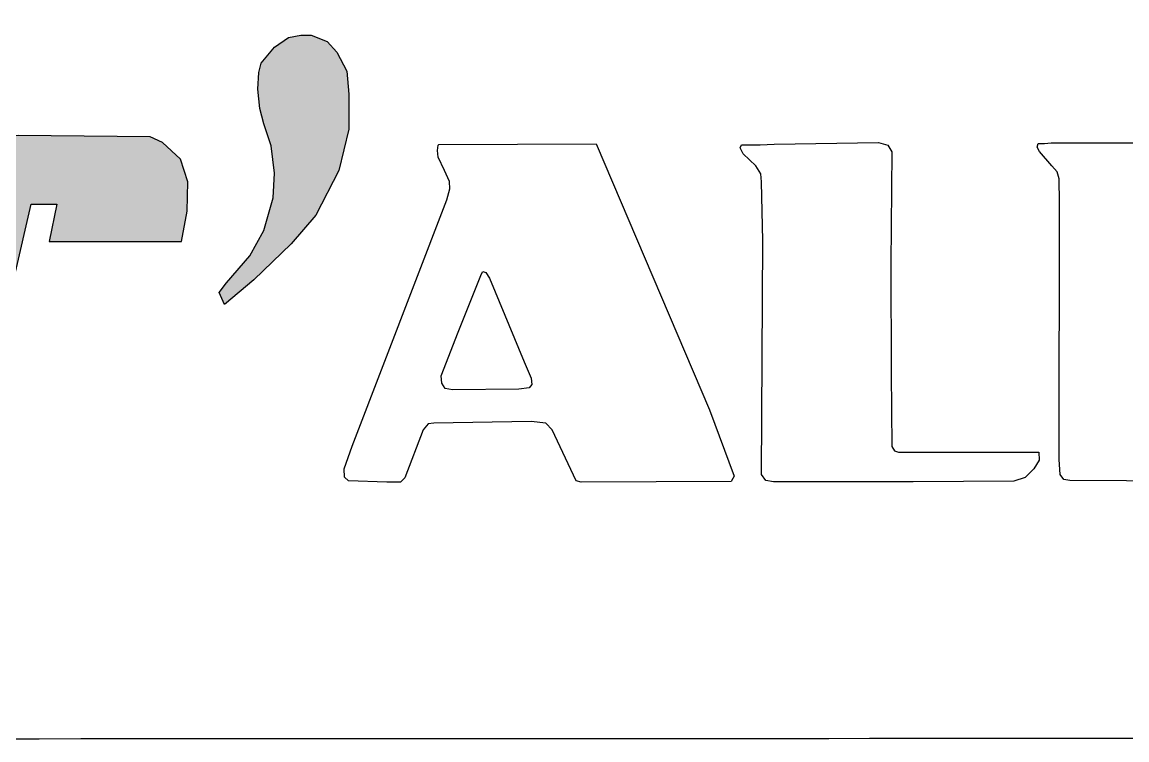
# Paper-space layout 'TOP_A1_00200_01-01-2017_MODELE' of a CAD drawing. Header units: metres. Extents: x 1274 to 2143, y 12 to 312.
# Drawn here: x 2050.74 to 2060.14, y 269.71 to 275.81 of the extents above; entities that cross this region are included whole.
import ezdxf

# ---------------------------------------------------------------- set-up
doc = ezdxf.new("R2010")
doc.units = ezdxf.units.M
doc.header["$LTSCALE"] = 2
doc.set_wipeout_variables(frame=1)
for name, color, linetype in [('CARTOUCHE', 7, 'Continuous'), ('LOGO', 4, 'Continuous'), ('rosace', 7, 'Continuous')]:
    doc.layers.add(name, color=color, linetype=linetype)

# ---------------------------------------------------------------- blocks, each defined once
blk = doc.blocks.new('A$C581E6685')
at = {"layer": 'LOGO'}
for color, points in [(32, [(-29.802, 7.272), (-29.612, 7.497), (-29.414, 7.633), (-29.243, 7.666), (-29.091, 7.666), (-28.865, 7.576), (-28.731, 7.429), (-28.589, 7.159), (-28.562, 6.831), (-28.562, 6.334), (-28.703, 5.748), (-29.025, 5.116), (-29.375, 4.709), (-29.905, 4.201), (-30.321, 3.851), (-30.398, 4.021), (-30.294, 4.157), (-29.962, 4.54), (-29.763, 4.902), (-29.63, 5.364), (-29.612, 5.714), (-29.659, 6.098), (-29.763, 6.413), (-29.819, 6.63), (-29.849, 6.901), (-29.837, 7.139)]), (142, [(-35.284, 6.197), (-35.097, 5.958), (-35.002, 5.638), (-34.989, 5.239), (-35.083, 4.617), (-35.806, 1.313), (-33.985, 1.296), (-33.063, 5.272), (-32.701, 5.272), (-32.807, 4.744), (-30.934, 4.744), (-30.853, 5.176), (-30.841, 5.59), (-30.948, 5.91), (-31.201, 6.149), (-31.376, 6.229), (-33.249, 6.245)])]:
    blk.add_hatch(color=color, dxfattribs=at).paths.add_polyline_path(points)
at = {"layer": 'LOGO', "color": 32}
blk.add_lwpolyline([(-29.802, 7.272), (-29.612, 7.497), (-29.414, 7.633), (-29.242, 7.666), (-29.091, 7.666), (-28.865, 7.576), (-28.731, 7.429), (-28.589, 7.159), (-28.561, 6.831), (-28.561, 6.335), (-28.703, 5.748), (-29.025, 5.116), (-29.375, 4.709), (-29.905, 4.201), (-30.321, 3.851), (-30.398, 4.021), (-30.293, 4.157), (-29.962, 4.54), (-29.763, 4.902), (-29.63, 5.364), (-29.612, 5.714), (-29.659, 6.098), (-29.763, 6.413), (-29.819, 6.63), (-29.849, 6.901), (-29.837, 7.139)], close=True, dxfattribs=at)
at = {"layer": 'LOGO', "color": 142}
for points in [[(-35.284, 6.197), (-35.096, 5.958), (-35.002, 5.638), (-34.989, 5.239), (-35.083, 4.617), (-35.806, 1.313), (-33.985, 1.296), (-33.062, 5.272), (-32.701, 5.272), (-32.807, 4.744), (-30.934, 4.744), (-30.853, 5.176), (-30.841, 5.59), (-30.947, 5.91), (-31.201, 6.149), (-31.376, 6.229), (-33.249, 6.245)], [(-27.284, 6.119), (-25.053, 6.13), (-23.447, 2.359), (-23.096, 1.417), (-23.113, 1.385), (-23.139, 1.343), (-25.264, 1.333), (-25.334, 1.354), (-25.677, 2.076), (-25.764, 2.171), (-25.975, 2.192), (-27.353, 2.171), (-27.432, 2.16), (-27.503, 2.076), (-27.767, 1.395), (-27.827, 1.333), (-28.021, 1.333), (-28.565, 1.354), (-28.619, 1.406), (-28.627, 1.522), (-28.513, 1.846), (-27.169, 5.333), (-27.126, 5.49), (-27.134, 5.596), (-27.204, 5.752), (-27.292, 5.94), (-27.301, 6.035), (-27.292, 6.109)], [(-22.526, 6.122), (-21.048, 6.148), (-20.915, 6.109), (-20.86, 6.016), (-20.872, 4.426), (-20.868, 2.878), (-20.859, 1.841), (-20.824, 1.78), (-20.764, 1.76), (-18.855, 1.76), (-18.777, 1.76), (-18.769, 1.647), (-18.847, 1.524), (-18.967, 1.401), (-19.13, 1.348), (-20.558, 1.339), (-22.536, 1.339), (-22.648, 1.36), (-22.708, 1.441), (-22.691, 4.755), (-22.709, 5.589), (-22.717, 5.701), (-22.786, 5.814), (-22.966, 5.988), (-23.01, 6.071), (-22.993, 6.112), (-22.726, 6.112)], [(-27.011, 3.458), (-26.677, 4.286), (-26.66, 4.318), (-26.616, 4.307), (-26.564, 4.223), (-26.072, 3.04), (-25.975, 2.809), (-25.966, 2.716), (-26.001, 2.673), (-26.151, 2.652), (-27.09, 2.642), (-27.195, 2.663), (-27.24, 2.737), (-27.248, 2.841)]]:
    blk.add_lwpolyline(points, close=True, dxfattribs=at)
blk.add_lwpolyline([(-16.727, 1.349), (-18.334, 1.36), (-18.42, 1.37), (-18.473, 1.442), (-18.489, 1.657), (-18.481, 5.299), (-18.489, 5.63), (-18.516, 5.733), (-18.593, 5.815), (-18.765, 6.02), (-18.799, 6.082), (-18.783, 6.133), (-18.696, 6.133), (-18.601, 6.143), (-14.679, 6.143)], dxfattribs=at)
blk = doc.blocks.new('A$C4D68259D')
blk.add_wipeout([(0, 25.6223), (0.1652, 26.7367), (0.7383, 27.8861), (1.6708, 28.7909), (2.8466, 29.3316), (3.5435, 29.4509), (3.5435, 29.4509), (94.9287, 29.4623), (96.0552, 29.2902), (97.2167, 28.6987), (97.7035, 28.2661), (98.0951, 27.7798), (98.6162, 26.658), (98.7362, 26.0362), (98.7516, 25.8527), (98.7585, 3.8387), (98.5719, 2.6574), (98.0189, 1.5743), (97.5848, 1.0765), (97.1232, 0.6959), (95.9338, 0.1366), (95.4142, 0.0321), (95.1105, 0.0048), (3.7555, 0.0009), (2.7133, 0.169), (1.5147, 0.7841), (0.6714, 1.6707), (0.147, 2.7876), (0.0063, 3.6209)]).dxf.layer = 'CARTOUCHE'
at = {"layer": 'CARTOUCHE'}
blk.add_rational_spline([(0, 25.6223), (0, 14.7312), (0, 3.84), (0, 0), (3.84, 0), (49.3793, 0), (94.9185, 0), (98.7585, 0), (98.7585, 3.84), (98.7585, 14.7312), (98.7585, 25.6223), (98.7585, 29.4623), (94.9185, 29.4623), (49.3793, 29.4623), (3.84, 29.4623), (0, 29.4623), (0, 25.6223)], [1, 1, 1, 0.707106781187, 1, 1, 1, 0.707106781187, 1, 1, 1, 0.707106781187, 1, 1, 1, 0.707106781187, 1], degree=2, knots=[0, 0, 0, 1, 1, 2.570796, 2.570796, 3.570796, 3.570796, 5.141593, 5.141593, 6.141593, 6.141593, 7.712389, 7.712389, 8.712389, 8.712389, 10.283185, 10.283185, 10.283185], dxfattribs=at)
at = {"layer": 'CARTOUCHE', "xscale": 0.6, "yscale": 0.6, "zscale": 0.6}
blk.add_blockref('A$C581E6685', (37.2707, 1.3806), dxfattribs=at)

psp = doc.layouts.new('TOP_A1_00200_01-01-2017_MODELE')

# ---------------------------------------------------------------- block references
at = {"layer": 'rosace'}
psp.add_blockref('A$C4D68259D', (2033.3828, 269.7177), dxfattribs=at)

doc.saveas('drawing.dxf')
